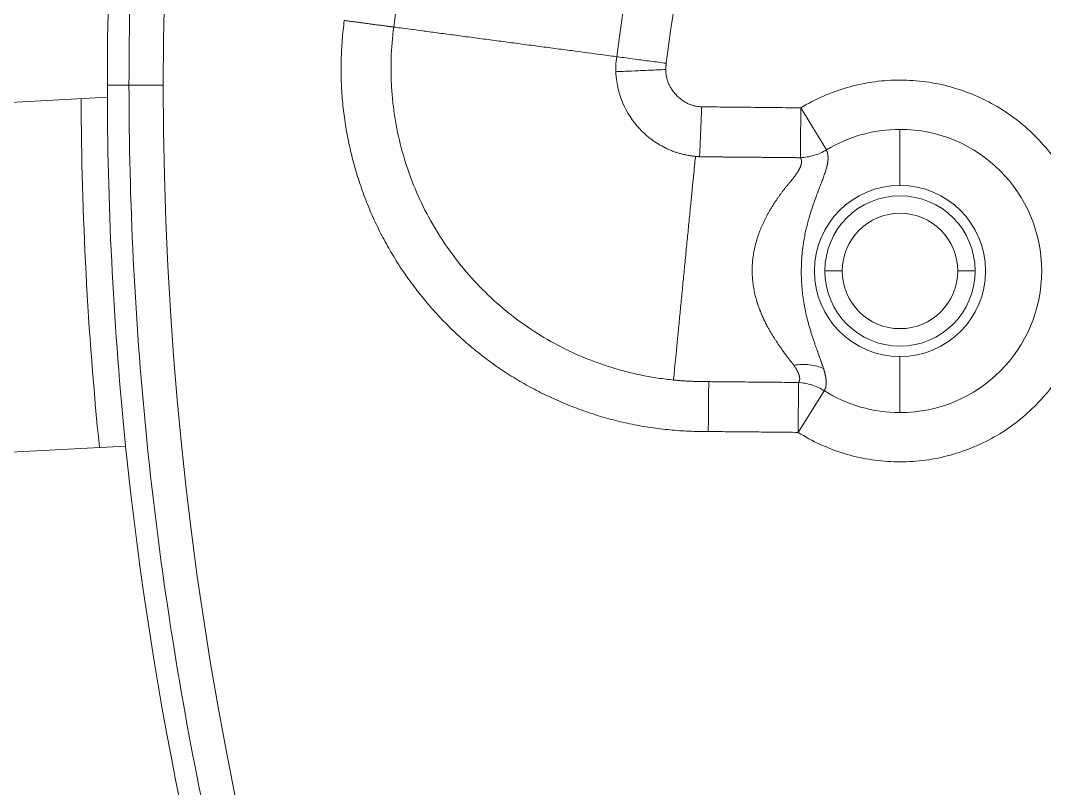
# Model space of a CAD drawing. Header units: millimetres. Extents: x 2746 to 4231, y 4731 to 5781.
# Drawn here: x 3178.2 to 3236.8, y 5254.3 to 5298.3 of the extents above; entities that cross this region are included whole.
import ezdxf

# ---------------------------------------------------------------- set-up
doc = ezdxf.new("R2010")
doc.units = ezdxf.units.MM
doc.layers.add('core', color=7, linetype='Continuous', lineweight=20)

msp = doc.modelspace()

# ---------------------------------------------------------------- linework, layer by layer
at = {"layer": 'core'}
for p, q in [((3183.201, 5294.589), (3184.439, 5294.589)), ((3184.439, 5294.589), (3186.398, 5294.589)), ((3183.202, 5293.895), (3175.703, 5293.502)), ((3222.887, 5293.291), (3224.351, 5290.882)), ((3228.561, 5292.06), (3228.561, 5288.85)), ((3225.259, 5283.951), (3224.259, 5283.951)), ((3231.863, 5283.951), (3232.863, 5283.951)), ((3228.561, 5275.843), (3228.561, 5279.053)), ((3222.753, 5277.566), (3222.726, 5274.711)), ((3222.726, 5274.712), (3224.231, 5277.095)), ((3176.75, 5273.529), (3184.248, 5273.922))]:
    msp.add_line(p, q, dxfattribs=at)
for centre, radius, start, end in [((3387.518, 5294.589), 201.12, 0, 180), ((3387.518, 5294.589), 204.318, 167.80537, 180), ((3387.518, 5294.589), 204.318, 180, 180.19463), ((3387.518, 5294.589), 201.12, 180, 0), ((3387.518, 5294.589), 205.818, 180.21509, 185.78491), ((3387.518, 5294.589), 204.318, 180.19463, 185.80537), ((3228.561, 5283.951), 8.109, 90, 121.27826), ((3228.561, 5283.951), 8.109, 270, 90), ((3228.561, 5283.951), 4.898, 90, 270), ((3228.561, 5283.951), 4.898, 270, 90), ((3228.561, 5283.951), 4.302, 360, 180), ((3228.561, 5283.951), 3.302, 0, 180), ((3228.561, 5283.951), 4.302, 180, 0), ((3228.561, 5283.951), 3.302, 180, 0), ((3228.561, 5283.951), 8.109, 237.72833, 270), ((3387.518, 5294.589), 204.318, 185.80537, 198.19463)]:
    msp.add_arc(centre, radius, start, end, dxfattribs=at)
for points, degree in [([(3590.597, 5294.589), (3590.597, 5297.912), (3590.433, 5304.557), (3589.7, 5314.502), (3588.479, 5324.399), (3586.774, 5334.223), (3584.59, 5343.953), (3581.93, 5353.563), (3578.802, 5363.031), (3575.213, 5372.335), (3571.173, 5381.451), (3566.689, 5390.358), (3561.774, 5399.034), (3556.439, 5407.458), (3550.698, 5415.611), (3544.563, 5423.472), (3538.05, 5431.023), (3531.174, 5438.245), (3523.952, 5445.12), (3516.401, 5451.634), (3508.54, 5457.769), (3500.388, 5463.51), (3491.963, 5468.845), (3483.287, 5473.76), (3474.38, 5478.243), (3465.264, 5482.284), (3455.961, 5485.873), (3446.492, 5489.001), (3436.882, 5491.66), (3427.153, 5493.845), (3417.328, 5495.55), (3407.431, 5496.771), (3397.487, 5497.504), (3387.518, 5497.749), (3377.549, 5497.504), (3367.605, 5496.771), (3357.708, 5495.55), (3347.883, 5493.845), (3338.154, 5491.66), (3328.544, 5489.001), (3319.075, 5485.873), (3309.772, 5482.284), (3300.656, 5478.243), (3291.749, 5473.76), (3283.073, 5468.845), (3274.648, 5463.51), (3266.496, 5457.769), (3258.635, 5451.634), (3251.084, 5445.12), (3243.862, 5438.245), (3236.986, 5431.023), (3230.473, 5423.472), (3224.338, 5415.611), (3218.596, 5407.458), (3213.262, 5399.034), (3208.347, 5390.358), (3203.863, 5381.451), (3199.822, 5372.335), (3196.234, 5363.031), (3193.106, 5353.563), (3190.446, 5343.953), (3188.261, 5334.223), (3186.557, 5324.399), (3185.336, 5314.502), (3184.603, 5304.557), (3184.439, 5297.912), (3184.439, 5294.589)], 3), ([(3202.055, 5312.298), (3201.054, 5307.537), (3200.231, 5302.739), (3199.59, 5297.916)], 3), ([(3212.349, 5296.219), (3212.946, 5300.715), (3213.713, 5305.188), (3214.645, 5309.626)], 3), ([(3215.178, 5295.843), (3215.783, 5300.392), (3216.562, 5304.91), (3217.514, 5309.395)], 3), ([(3215.178, 5295.843), (3215.156, 5295.482)], 1), ([(3184.439, 5294.589), (3184.439, 5291.266), (3184.603, 5284.62), (3185.336, 5274.676), (3186.557, 5264.779), (3188.261, 5254.954), (3190.446, 5245.225), (3193.106, 5235.614), (3196.234, 5226.146), (3199.822, 5216.843), (3203.863, 5207.727), (3208.347, 5198.82), (3213.262, 5190.144), (3218.596, 5181.719), (3224.338, 5173.566), (3230.473, 5165.705), (3236.986, 5158.155), (3243.862, 5150.933), (3251.084, 5144.057), (3258.635, 5137.544), (3266.496, 5131.409), (3274.648, 5125.667), (3283.073, 5120.332), (3291.749, 5115.418), (3300.656, 5110.934), (3309.772, 5106.893), (3319.075, 5103.305), (3328.544, 5100.177), (3338.154, 5097.517), (3347.883, 5095.332), (3357.708, 5093.628), (3367.605, 5092.407), (3377.549, 5091.673), (3387.518, 5091.429), (3397.487, 5091.673), (3407.431, 5092.407), (3417.328, 5093.628), (3427.153, 5095.332), (3436.882, 5097.517), (3446.492, 5100.177), (3455.961, 5103.305), (3465.264, 5106.893), (3474.38, 5110.934), (3483.287, 5115.418), (3491.963, 5120.332), (3500.388, 5125.667), (3508.54, 5131.409), (3516.401, 5137.544), (3523.952, 5144.057), (3531.174, 5150.933), (3538.05, 5158.155), (3544.563, 5165.705), (3550.698, 5173.566), (3556.439, 5181.719), (3561.774, 5190.144), (3566.689, 5198.82), (3571.173, 5207.727), (3575.213, 5216.843), (3578.802, 5226.146), (3581.93, 5235.614), (3584.59, 5245.225), (3586.774, 5254.954), (3588.479, 5264.779), (3589.7, 5274.676), (3590.433, 5284.62), (3590.597, 5291.266), (3590.597, 5294.589)], 3), ([(3217.215, 5293.349), (3222.887, 5293.291)], 1), ([(3222.726, 5274.711), (3217.592, 5274.76)], 1)]:
    msp.add_open_spline(points, degree=degree, dxfattribs=at)
for points, degree, knots in [([(3217.592, 5274.76), (3213.105, 5274.717), (3208.98, 5276.529), (3204.845, 5278.346), (3201.836, 5281.737), (3198.805, 5285.151), (3197.482, 5289.489), (3196.17, 5293.79), (3196.76, 5298.293)], 2, [0, 0, 0, 0.25, 0.25, 0.5, 0.5, 0.75, 0.75, 1, 1, 1]), ([(3199.59, 5297.916), (3199.511, 5297.32), (3199.462, 5296.722), (3199.433, 5295.824), (3199.431, 5295.524), (3199.442, 5294.925), (3199.455, 5294.626), (3199.496, 5294.028), (3199.524, 5293.73), (3199.595, 5293.135), (3199.638, 5292.838), (3199.789, 5291.952), (3199.919, 5291.366), (3200.237, 5290.21), (3200.425, 5289.64), (3200.858, 5288.522), (3201.103, 5287.975), (3201.919, 5286.372), (3203.221, 5284.345), (3204.895, 5282.613), (3206.268, 5281.453), (3206.746, 5281.09), (3207.736, 5280.413), (3208.248, 5280.1), (3209.3, 5279.525), (3209.84, 5279.264), (3210.944, 5278.798), (3211.508, 5278.593), (3212.367, 5278.328), (3212.656, 5278.247), (3213.236, 5278.099), (3213.529, 5278.033), (3214.116, 5277.914), (3214.412, 5277.862), (3215.004, 5277.773), (3215.301, 5277.736), (3215.6, 5277.707)], 3, [0, 0, 0, 0, 0.0625, 0.0625, 0.09375, 0.09375, 0.125, 0.125, 0.15625, 0.15625, 0.1875, 0.1875, 0.25, 0.25, 0.3125, 0.3125, 0.375, 0.375, 0.5, 0.625, 0.625, 0.6875, 0.6875, 0.75, 0.75, 0.8125, 0.8125, 0.875, 0.875, 0.90625, 0.90625, 0.9375, 0.9375, 0.96875, 0.96875, 1, 1, 1, 1]), ([(3212.348, 5296.219), (3212.143, 5296.247), (3211.493, 5296.333), (3210.199, 5296.505), (3208.94, 5296.673), (3207.949, 5296.804), (3207.111, 5296.916), (3206.451, 5297.004), (3205.969, 5297.068), (3205.488, 5297.132), (3204.827, 5297.22), (3203.99, 5297.331), (3202.999, 5297.463), (3202.055, 5297.588), (3201.21, 5297.701), (3200.28, 5297.824), (3199.796, 5297.889), (3199.59, 5297.916)], 3, [0, 0, 0, 0, 0.120514, 0.247009, 0.310257, 0.373504, 0.436752, 0.468376, 0.5, 0.531624, 0.563247, 0.626495, 0.689743, 0.75299, 0.816238, 0.879486, 1, 1, 1, 1]), ([(3212.298, 5295.36), (3212.295, 5295.425), (3212.294, 5295.486), (3212.293, 5295.604), (3212.295, 5295.66), (3212.299, 5295.753), (3212.301, 5295.785), (3212.307, 5295.855), (3212.317, 5295.966), (3212.333, 5296.107), (3212.348, 5296.219)], 3, [0, 0, 0, 0, 0.25, 0.25, 0.5, 0.5, 0.625, 0.625, 0.75, 1, 1, 1, 1]), ([(3215.178, 5295.843), (3214.888, 5295.881), (3214.277, 5295.963), (3213.4, 5296.079), (3212.711, 5296.171), (3212.438, 5296.207), (3212.348, 5296.219)], 3, [0, 0, 0, 0, 0.248456, 0.49903, 0.749604, 1, 1, 1, 1]), ([(3212.298, 5295.36), (3212.389, 5295.364), (3212.526, 5295.37), (3212.895, 5295.386), (3213.126, 5295.396), (3213.653, 5295.418), (3213.948, 5295.431), (3214.553, 5295.457), (3214.862, 5295.47), (3215.156, 5295.482)], 3, [0, 0, 0, 0, 0.25, 0.25, 0.5, 0.5, 0.75, 0.75, 1, 1, 1, 1]), ([(3216.858, 5290.511), (3216.789, 5290.518), (3216.706, 5290.529), (3216.581, 5290.547), (3216.538, 5290.554), (3216.456, 5290.567), (3216.416, 5290.574), (3216.299, 5290.596), (3216.225, 5290.612), (3216.083, 5290.645), (3216.016, 5290.662), (3215.915, 5290.691), (3215.881, 5290.701), (3215.814, 5290.722), (3215.78, 5290.733), (3215.679, 5290.768), (3215.61, 5290.792), (3215.472, 5290.846), (3215.402, 5290.875), (3215.264, 5290.936), (3215.195, 5290.968), (3214.991, 5291.068), (3214.858, 5291.142), (3214.598, 5291.3), (3214.472, 5291.385), (3214.228, 5291.565), (3214.11, 5291.661), (3213.884, 5291.863), (3213.34, 5292.394), (3212.92, 5293.04), (3212.628, 5293.74), (3212.576, 5293.882), (3212.485, 5294.171), (3212.446, 5294.318), (3212.381, 5294.615), (3212.355, 5294.765), (3212.326, 5294.993), (3212.318, 5295.07), (3212.309, 5295.182), (3212.306, 5295.218), (3212.301, 5295.29), (3212.299, 5295.326), (3212.298, 5295.36)], 3, [0, 0, 0, 0, 0.03125, 0.03125, 0.046875, 0.046875, 0.0625, 0.0625, 0.09375, 0.09375, 0.125, 0.125, 0.140625, 0.140625, 0.15625, 0.15625, 0.1875, 0.1875, 0.21875, 0.21875, 0.25, 0.25, 0.3125, 0.3125, 0.375, 0.375, 0.4375, 0.4375, 0.5, 0.75, 0.75, 0.8125, 0.8125, 0.875, 0.875, 0.9375, 0.9375, 0.96875, 0.96875, 0.984375, 0.984375, 1, 1, 1, 1]), ([(3215.156, 5295.482), (3215.162, 5294.653), (3215.765, 5294.02), (3216.376, 5293.379), (3217.215, 5293.349)], 2, [0, 0, 0, 0.5, 0.5, 1, 1, 1]), ([(3222.726, 5274.711), (3223.135, 5274.453), (3223.562, 5274.222), (3224.441, 5273.818), (3224.894, 5273.645), (3225.82, 5273.362), (3226.292, 5273.251), (3227.246, 5273.092), (3227.729, 5273.044), (3228.696, 5273.014), (3229.181, 5273.03), (3230.144, 5273.128), (3230.622, 5273.209), (3231.563, 5273.433), (3232.026, 5273.576), (3232.93, 5273.923), (3233.37, 5274.127), (3234.219, 5274.59), (3234.629, 5274.85), (3235.409, 5275.422), (3235.781, 5275.734), (3236.479, 5276.404), (3236.805, 5276.763), (3237.409, 5277.52), (3237.685, 5277.918), (3238.182, 5278.748), (3238.404, 5279.18), (3238.787, 5280.068), (3238.949, 5280.525), (3239.211, 5281.457), (3239.311, 5281.931), (3239.448, 5282.889), (3239.484, 5283.373), (3239.492, 5284.341), (3239.464, 5284.825), (3239.344, 5285.785), (3239.253, 5286.261), (3239.007, 5287.197), (3238.852, 5287.657), (3238.485, 5288.552), (3238.271, 5288.988), (3237.788, 5289.826), (3237.518, 5290.229), (3236.929, 5290.996), (3236.608, 5291.36), (3235.922, 5292.043), (3235.556, 5292.361), (3234.785, 5292.946), (3234.38, 5293.213), (3233.539, 5293.691), (3233.103, 5293.903), (3232.205, 5294.265), (3231.745, 5294.416), (3230.807, 5294.657), (3230.33, 5294.746), (3229.37, 5294.86), (3228.885, 5294.885), (3227.918, 5294.871), (3227.434, 5294.832), (3226.477, 5294.69), (3226.003, 5294.587), (3225.073, 5294.319), (3224.617, 5294.154), (3223.731, 5293.766), (3223.3, 5293.542), (3222.887, 5293.291)], 3, [0, 0, 0, 0, 0.03125, 0.03125, 0.0625, 0.0625, 0.09375, 0.09375, 0.125, 0.125, 0.15625, 0.15625, 0.1875, 0.1875, 0.21875, 0.21875, 0.25, 0.25, 0.28125, 0.28125, 0.3125, 0.3125, 0.34375, 0.34375, 0.375, 0.375, 0.40625, 0.40625, 0.4375, 0.4375, 0.46875, 0.46875, 0.5, 0.5, 0.53125, 0.53125, 0.5625, 0.5625, 0.59375, 0.59375, 0.625, 0.625, 0.65625, 0.65625, 0.6875, 0.6875, 0.71875, 0.71875, 0.75, 0.75, 0.78125, 0.78125, 0.8125, 0.8125, 0.84375, 0.84375, 0.875, 0.875, 0.90625, 0.90625, 0.9375, 0.9375, 0.96875, 0.96875, 1, 1, 1, 1]), ([(3217.093, 5290.494), (3217.097, 5290.584), (3217.103, 5290.721), (3217.119, 5291.089), (3217.128, 5291.32), (3217.151, 5291.846), (3217.163, 5292.141), (3217.189, 5292.745), (3217.202, 5293.054), (3217.215, 5293.349)], 3, [0, 0, 0, 0, 0.25, 0.25, 0.5, 0.5, 0.75, 0.75, 1, 1, 1, 1]), ([(3222.887, 5293.291), (3222.885, 5293.134), (3222.884, 5292.976), (3222.881, 5292.666), (3222.879, 5292.512), (3222.877, 5292.213), (3222.875, 5292.067), (3222.873, 5291.787), (3222.871, 5291.653), (3222.869, 5291.398), (3222.868, 5291.279), (3222.866, 5291.056), (3222.865, 5290.954), (3222.863, 5290.769), (3222.862, 5290.687), (3222.861, 5290.545), (3222.86, 5290.485), (3222.86, 5290.436)], 3, [0, 0, 0, 0, 0.125, 0.125, 0.25, 0.25, 0.375, 0.375, 0.5, 0.5, 0.625, 0.625, 0.75, 0.75, 0.875, 0.875, 1, 1, 1, 1]), ([(3224.351, 5290.882), (3224.239, 5290.815), (3224.006, 5290.695), (3223.757, 5290.603), (3223.504, 5290.528), (3223.376, 5290.498), (3223.118, 5290.455), (3222.988, 5290.441), (3222.86, 5290.436)], 3, [0, 0, 0, 0, 0.25, 0.5, 0.5, 0.75, 0.75, 1, 1, 1, 1]), ([(3224.351, 5290.882), (3224.353, 5290.877), (3224.357, 5290.867), (3224.363, 5290.853), (3224.369, 5290.838), (3224.375, 5290.824), (3224.38, 5290.809), (3224.385, 5290.794), (3224.39, 5290.78), (3224.395, 5290.765), (3224.399, 5290.75), (3224.404, 5290.734), (3224.408, 5290.719), (3224.412, 5290.704), (3224.415, 5290.688), (3224.419, 5290.673), (3224.422, 5290.657), (3224.425, 5290.642), (3224.428, 5290.626), (3224.43, 5290.61), (3224.432, 5290.594), (3224.435, 5290.578), (3224.436, 5290.562), (3224.438, 5290.546), (3224.44, 5290.53), (3224.441, 5290.514), (3224.442, 5290.497), (3224.443, 5290.481), (3224.444, 5290.464), (3224.444, 5290.448), (3224.444, 5290.431), (3224.444, 5290.414), (3224.444, 5290.397), (3224.444, 5290.38), (3224.443, 5290.363), (3224.443, 5290.346), (3224.442, 5290.329), (3224.441, 5290.311), (3224.44, 5290.294), (3224.438, 5290.276), (3224.436, 5290.259), (3224.435, 5290.241), (3224.433, 5290.223), (3224.43, 5290.206), (3224.428, 5290.188), (3224.426, 5290.17), (3224.423, 5290.152), (3224.42, 5290.133), (3224.417, 5290.115), (3224.414, 5290.097), (3224.41, 5290.078), (3224.407, 5290.06), (3224.403, 5290.041), (3224.399, 5290.023), (3224.395, 5290.004), (3224.391, 5289.985), (3224.386, 5289.966), (3224.382, 5289.947), (3224.377, 5289.928), (3224.365, 5289.879), (3224.343, 5289.799), (3224.309, 5289.685), (3224.271, 5289.568), (3224.229, 5289.447), (3224.184, 5289.322), (3224.137, 5289.194), (3224.086, 5289.062), (3224.034, 5288.926), (3223.979, 5288.785), (3223.898, 5288.575), (3223.79, 5288.291), (3223.656, 5287.923), (3223.526, 5287.545), (3223.409, 5287.175), (3223.307, 5286.818), (3223.22, 5286.478), (3223.141, 5286.131), (3223.073, 5285.778), (3223.023, 5285.467), (3222.989, 5285.205), (3222.966, 5284.994), (3222.947, 5284.785), (3222.932, 5284.575), (3222.922, 5284.367), (3222.915, 5284.158), (3222.911, 5283.871), (3222.917, 5283.503), (3222.943, 5283.056), (3222.987, 5282.61), (3223.05, 5282.163), (3223.119, 5281.787), (3223.185, 5281.481), (3223.242, 5281.243), (3223.302, 5281.01), (3223.366, 5280.781), (3223.432, 5280.556), (3223.501, 5280.335), (3223.571, 5280.118), (3223.643, 5279.904), (3223.699, 5279.741), (3223.74, 5279.626), (3223.765, 5279.556), (3223.789, 5279.487), (3223.814, 5279.418), (3223.838, 5279.349), (3223.863, 5279.281), (3223.887, 5279.213), (3223.912, 5279.146), (3223.936, 5279.079), (3223.96, 5279.012), (3223.984, 5278.945), (3224.007, 5278.879), (3224.031, 5278.813), (3224.054, 5278.747), (3224.077, 5278.682), (3224.1, 5278.617), (3224.123, 5278.552), (3224.145, 5278.487), (3224.167, 5278.423), (3224.182, 5278.38), (3224.189, 5278.359)], 3, [0, 0, 0, 0, 0.002565, 0.005124, 0.007676, 0.010221, 0.01276, 0.015292, 0.017818, 0.020337, 0.02285, 0.025357, 0.027858, 0.030353, 0.032842, 0.035325, 0.037802, 0.040273, 0.042739, 0.045199, 0.047654, 0.050103, 0.052547, 0.054986, 0.05742, 0.059848, 0.062271, 0.06469, 0.067103, 0.069512, 0.071916, 0.074315, 0.07671, 0.0791, 0.081486, 0.083867, 0.086244, 0.088617, 0.090985, 0.09335, 0.09571, 0.098067, 0.100419, 0.102768, 0.105113, 0.107455, 0.109792, 0.112127, 0.114457, 0.116785, 0.119109, 0.121429, 0.123747, 0.126061, 0.128372, 0.130681, 0.132986, 0.135288, 0.137588, 0.139885, 0.152827, 0.165786, 0.178768, 0.191781, 0.204832, 0.217927, 0.231072, 0.244271, 0.257531, 0.270855, 0.302428, 0.333072, 0.362889, 0.391999, 0.415655, 0.438687, 0.461203, 0.483321, 0.505169, 0.517699, 0.530003, 0.542114, 0.55407, 0.565908, 0.577667, 0.589387, 0.614489, 0.639878, 0.665917, 0.692941, 0.72125, 0.737122, 0.753123, 0.769286, 0.785641, 0.802216, 0.819039, 0.836134, 0.853526, 0.871236, 0.877274, 0.88335, 0.889464, 0.895618, 0.901812, 0.908046, 0.914322, 0.920641, 0.927002, 0.933408, 0.939857, 0.946352, 0.952892, 0.959478, 0.966111, 0.972792, 0.97952, 0.986298, 0.993124, 1, 1, 1, 1]), ([(3215.6, 5277.707), (3215.621, 5277.922), (3215.653, 5278.257), (3215.716, 5278.903), (3215.74, 5279.142), (3215.79, 5279.663), (3215.818, 5279.944), (3215.876, 5280.539), (3215.907, 5280.852), (3215.969, 5281.492), (3216.001, 5281.82), (3216.066, 5282.48), (3216.098, 5282.812), (3216.147, 5283.306), (3216.163, 5283.47), (3216.194, 5283.792), (3216.21, 5283.951), (3216.241, 5284.27), (3216.257, 5284.429), (3216.288, 5284.752), (3216.304, 5284.915), (3216.353, 5285.409), (3216.385, 5285.741), (3216.45, 5286.401), (3216.483, 5286.729), (3216.546, 5287.369), (3216.577, 5287.682), (3216.665, 5288.573), (3216.717, 5289.101), (3216.803, 5289.963), (3216.837, 5290.297), (3216.858, 5290.511)], 3, [0, 0, 0, 0, 0.125, 0.125, 0.1875, 0.1875, 0.25, 0.25, 0.3125, 0.3125, 0.375, 0.375, 0.4375, 0.4375, 0.46875, 0.46875, 0.5, 0.5, 0.53125, 0.53125, 0.5625, 0.5625, 0.625, 0.625, 0.6875, 0.6875, 0.75, 0.75, 0.875, 0.875, 1, 1, 1, 1]), ([(3216.858, 5290.511), (3216.867, 5290.51), (3216.877, 5290.509), (3216.898, 5290.507), (3216.91, 5290.506), (3216.935, 5290.504), (3216.948, 5290.503), (3216.973, 5290.501), (3216.985, 5290.5), (3217.019, 5290.498), (3217.038, 5290.497), (3217.069, 5290.495), (3217.081, 5290.495), (3217.093, 5290.494)], 3, [0, 0, 0, 0, 0.125, 0.125, 0.25, 0.25, 0.375, 0.375, 0.5, 0.5, 0.75, 0.75, 1, 1, 1, 1]), ([(3222.86, 5290.436), (3222.819, 5290.437), (3222.738, 5290.437), (3222.616, 5290.438), (3222.494, 5290.44), (3222.372, 5290.441), (3222.251, 5290.442), (3222.129, 5290.443), (3222.007, 5290.444), (3221.885, 5290.446), (3221.763, 5290.447), (3221.642, 5290.448), (3221.52, 5290.449), (3221.398, 5290.451), (3221.306, 5290.452), (3221.235, 5290.452), (3221.181, 5290.453), (3221.105, 5290.454), (3221.01, 5290.454), (3220.867, 5290.455), (3220.706, 5290.457), (3220.533, 5290.458), (3220.383, 5290.46), (3220.234, 5290.461), (3220.085, 5290.463), (3219.936, 5290.464), (3219.808, 5290.466), (3219.699, 5290.467), (3219.607, 5290.468), (3219.512, 5290.469), (3219.412, 5290.47), (3219.307, 5290.47), (3219.198, 5290.471), (3219.059, 5290.472), (3218.903, 5290.473), (3218.741, 5290.474), (3218.608, 5290.475), (3218.506, 5290.476), (3218.435, 5290.476), (3218.382, 5290.477), (3218.339, 5290.477), (3218.295, 5290.477), (3218.251, 5290.478), (3218.206, 5290.478), (3218.162, 5290.479), (3218.118, 5290.479), (3218.074, 5290.48), (3218.03, 5290.48), (3217.986, 5290.481), (3217.941, 5290.481), (3217.897, 5290.482), (3217.853, 5290.482), (3217.81, 5290.483), (3217.766, 5290.483), (3217.723, 5290.484), (3217.68, 5290.484), (3217.637, 5290.485), (3217.595, 5290.486), (3217.554, 5290.486), (3217.511, 5290.487), (3217.464, 5290.487), (3217.41, 5290.488), (3217.354, 5290.488), (3217.298, 5290.489), (3217.244, 5290.49), (3217.192, 5290.491), (3217.142, 5290.492), (3217.109, 5290.493), (3217.093, 5290.494)], 3, [0, 0, 0, 0, 0.021123, 0.042246, 0.06337, 0.084493, 0.105616, 0.126739, 0.147861, 0.168981, 0.190101, 0.211218, 0.232334, 0.253447, 0.274558, 0.280503, 0.289988, 0.303012, 0.319575, 0.339675, 0.377249, 0.403708, 0.429527, 0.455347, 0.48117, 0.506997, 0.53283, 0.547892, 0.563722, 0.58032, 0.597688, 0.615826, 0.634735, 0.654418, 0.687836, 0.716021, 0.738961, 0.756651, 0.769088, 0.776272, 0.783936, 0.791599, 0.799262, 0.806923, 0.814584, 0.822243, 0.829902, 0.837559, 0.845214, 0.852868, 0.860516, 0.868149, 0.875757, 0.883328, 0.890853, 0.898321, 0.905704, 0.912951, 0.920008, 0.927004, 0.935425, 0.944815, 0.954695, 0.964589, 0.974042, 0.982922, 0.991501, 1, 1, 1, 1]), ([(3222.48, 5278.561), (3222.478, 5278.563), (3222.475, 5278.569), (3222.469, 5278.577), (3222.462, 5278.586), (3222.454, 5278.596), (3222.445, 5278.608), (3222.436, 5278.62), (3222.425, 5278.633), (3222.414, 5278.647), (3222.402, 5278.663), (3222.389, 5278.679), (3222.375, 5278.696), (3222.361, 5278.715), (3222.345, 5278.734), (3222.329, 5278.755), (3222.312, 5278.777), (3222.294, 5278.799), (3222.275, 5278.823), (3222.255, 5278.848), (3222.235, 5278.875), (3222.213, 5278.902), (3222.191, 5278.931), (3222.168, 5278.961), (3222.144, 5278.992), (3222.119, 5279.025), (3222.094, 5279.059), (3222.067, 5279.094), (3222.04, 5279.131), (3222.012, 5279.168), (3221.983, 5279.208), (3221.953, 5279.249), (3221.922, 5279.291), (3221.89, 5279.334), (3221.858, 5279.38), (3221.825, 5279.426), (3221.791, 5279.475), (3221.756, 5279.525), (3221.72, 5279.576), (3221.683, 5279.629), (3221.646, 5279.684), (3221.607, 5279.74), (3221.568, 5279.798), (3221.528, 5279.858), (3221.487, 5279.92), (3221.446, 5279.983), (3221.403, 5280.048), (3221.361, 5280.112), (3221.321, 5280.175), (3221.282, 5280.237), (3221.245, 5280.298), (3221.207, 5280.359), (3221.171, 5280.42), (3221.135, 5280.482), (3221.1, 5280.543), (3221.065, 5280.604), (3221.031, 5280.666), (3220.998, 5280.727), (3220.965, 5280.788), (3220.933, 5280.849), (3220.902, 5280.909), (3220.871, 5280.97), (3220.841, 5281.03), (3220.812, 5281.091), (3220.783, 5281.151), (3220.755, 5281.21), (3220.728, 5281.27), (3220.701, 5281.329), (3220.675, 5281.389), (3220.649, 5281.447), (3220.624, 5281.506), (3220.6, 5281.564), (3220.577, 5281.623), (3220.554, 5281.68), (3220.532, 5281.738), (3220.51, 5281.795), (3220.489, 5281.852), (3220.469, 5281.909), (3220.449, 5281.965), (3220.43, 5282.021), (3220.412, 5282.076), (3220.394, 5282.132), (3220.348, 5282.28), (3220.28, 5282.524), (3220.205, 5282.865), (3220.15, 5283.204), (3220.114, 5283.541), (3220.098, 5283.874), (3220.102, 5284.206), (3220.126, 5284.539), (3220.17, 5284.877), (3220.233, 5285.219), (3220.316, 5285.562), (3220.419, 5285.906), (3220.518, 5286.184), (3220.604, 5286.4), (3220.671, 5286.556), (3220.743, 5286.715), (3220.819, 5286.875), (3220.901, 5287.036), (3220.987, 5287.199), (3221.078, 5287.362), (3221.174, 5287.526), (3221.275, 5287.689), (3221.359, 5287.819), (3221.424, 5287.916), (3221.467, 5287.98), (3221.511, 5288.044), (3221.554, 5288.107), (3221.598, 5288.17), (3221.642, 5288.232), (3221.686, 5288.293), (3221.729, 5288.354), (3221.773, 5288.414), (3221.817, 5288.473), (3221.861, 5288.532), (3221.905, 5288.589), (3221.949, 5288.647), (3221.993, 5288.703), (3222.037, 5288.759), (3222.082, 5288.814), (3222.126, 5288.868), (3222.17, 5288.922), (3222.215, 5288.975), (3222.252, 5289.019), (3222.282, 5289.054), (3222.305, 5289.081), (3222.328, 5289.108), (3222.35, 5289.134), (3222.371, 5289.161), (3222.393, 5289.187), (3222.413, 5289.213), (3222.434, 5289.238), (3222.454, 5289.264), (3222.473, 5289.289), (3222.493, 5289.314), (3222.511, 5289.339), (3222.53, 5289.363), (3222.548, 5289.387), (3222.565, 5289.411), (3222.582, 5289.435), (3222.599, 5289.459), (3222.615, 5289.482), (3222.631, 5289.505), (3222.647, 5289.528), (3222.662, 5289.551), (3222.676, 5289.573), (3222.69, 5289.595), (3222.704, 5289.617), (3222.718, 5289.639), (3222.731, 5289.66), (3222.743, 5289.681), (3222.755, 5289.702), (3222.767, 5289.723), (3222.778, 5289.744), (3222.789, 5289.764), (3222.8, 5289.784), (3222.81, 5289.804), (3222.819, 5289.824), (3222.829, 5289.843), (3222.838, 5289.862), (3222.846, 5289.881), (3222.854, 5289.9), (3222.862, 5289.918), (3222.869, 5289.936), (3222.875, 5289.955), (3222.882, 5289.972), (3222.888, 5289.99), (3222.893, 5290.007), (3222.898, 5290.024), (3222.903, 5290.041), (3222.907, 5290.058), (3222.911, 5290.074), (3222.915, 5290.091), (3222.918, 5290.107), (3222.92, 5290.122), (3222.923, 5290.138), (3222.924, 5290.153), (3222.926, 5290.168), (3222.927, 5290.183), (3222.927, 5290.198), (3222.928, 5290.213), (3222.927, 5290.227), (3222.927, 5290.241), (3222.926, 5290.255), (3222.924, 5290.268), (3222.922, 5290.282), (3222.92, 5290.295), (3222.917, 5290.308), (3222.914, 5290.321), (3222.91, 5290.333), (3222.906, 5290.345), (3222.902, 5290.357), (3222.897, 5290.369), (3222.892, 5290.381), (3222.886, 5290.392), (3222.88, 5290.404), (3222.874, 5290.415), (3222.867, 5290.426), (3222.862, 5290.433), (3222.86, 5290.436)], 3, [0, 0, 0, 0, 0.000847, 0.001805, 0.002874, 0.004055, 0.005347, 0.00675, 0.008264, 0.00989, 0.011628, 0.013477, 0.015438, 0.017511, 0.019695, 0.021992, 0.0244, 0.02692, 0.029552, 0.032297, 0.035153, 0.038121, 0.041201, 0.044393, 0.047697, 0.051112, 0.05464, 0.058279, 0.06203, 0.065892, 0.069866, 0.073951, 0.078147, 0.082454, 0.086872, 0.0914, 0.096038, 0.100787, 0.105645, 0.110612, 0.115689, 0.120874, 0.126167, 0.131569, 0.137078, 0.142694, 0.148417, 0.154247, 0.159522, 0.164751, 0.169934, 0.17507, 0.180161, 0.185205, 0.190203, 0.195155, 0.20006, 0.204919, 0.209732, 0.214498, 0.219217, 0.223889, 0.228515, 0.233094, 0.237627, 0.242113, 0.246553, 0.250948, 0.255297, 0.259601, 0.26386, 0.268075, 0.272245, 0.276371, 0.280453, 0.284492, 0.288487, 0.29244, 0.29635, 0.300217, 0.304042, 0.307826, 0.311567, 0.334409, 0.356718, 0.378528, 0.399831, 0.420653, 0.441318, 0.462226, 0.483686, 0.505709, 0.528292, 0.55147, 0.575275, 0.586302, 0.597646, 0.609312, 0.621307, 0.633636, 0.646302, 0.659306, 0.672646, 0.686323, 0.700334, 0.706023, 0.711711, 0.7174, 0.723087, 0.728774, 0.73446, 0.740145, 0.745828, 0.751509, 0.757188, 0.762865, 0.768539, 0.77421, 0.779879, 0.785543, 0.791204, 0.796861, 0.802513, 0.80816, 0.813803, 0.816777, 0.819734, 0.822675, 0.825599, 0.828506, 0.831397, 0.834272, 0.83713, 0.839972, 0.842799, 0.845609, 0.848403, 0.851182, 0.853945, 0.856693, 0.859426, 0.862143, 0.864845, 0.867532, 0.870204, 0.872862, 0.875505, 0.878133, 0.880748, 0.883348, 0.885934, 0.888507, 0.891066, 0.893612, 0.896144, 0.898664, 0.901171, 0.903665, 0.906146, 0.908615, 0.911073, 0.913518, 0.915952, 0.918374, 0.920785, 0.923185, 0.925574, 0.927952, 0.930321, 0.932679, 0.935027, 0.937365, 0.939694, 0.942014, 0.944325, 0.946628, 0.948921, 0.951207, 0.953485, 0.955755, 0.958018, 0.960274, 0.962523, 0.964766, 0.967002, 0.969232, 0.971457, 0.973676, 0.975891, 0.9781, 0.980305, 0.982506, 0.984703, 0.986896, 0.989087, 0.991274, 0.993458, 0.995641, 0.997821, 1, 1, 1, 1]), ([(3224.189, 5278.359), (3223.949, 5278.469), (3223.673, 5278.545), (3223.089, 5278.612), (3222.781, 5278.602), (3222.48, 5278.553)], 3, [0, 0, 0, 0, 0.5, 0.5, 1, 1, 1, 1]), ([(3222.753, 5277.566), (3222.755, 5277.569), (3222.758, 5277.573), (3222.763, 5277.58), (3222.768, 5277.588), (3222.772, 5277.595), (3222.777, 5277.602), (3222.781, 5277.61), (3222.785, 5277.617), (3222.788, 5277.625), (3222.792, 5277.633), (3222.795, 5277.64), (3222.798, 5277.648), (3222.801, 5277.656), (3222.804, 5277.665), (3222.807, 5277.673), (3222.809, 5277.681), (3222.811, 5277.69), (3222.813, 5277.699), (3222.815, 5277.707), (3222.816, 5277.716), (3222.818, 5277.725), (3222.819, 5277.734), (3222.82, 5277.743), (3222.821, 5277.753), (3222.821, 5277.762), (3222.822, 5277.771), (3222.822, 5277.781), (3222.822, 5277.791), (3222.821, 5277.801), (3222.821, 5277.811), (3222.82, 5277.821), (3222.82, 5277.831), (3222.819, 5277.841), (3222.817, 5277.852), (3222.816, 5277.862), (3222.814, 5277.873), (3222.812, 5277.884), (3222.81, 5277.894), (3222.808, 5277.905), (3222.806, 5277.916), (3222.803, 5277.928), (3222.8, 5277.939), (3222.797, 5277.951), (3222.794, 5277.962), (3222.791, 5277.974), (3222.787, 5277.986), (3222.783, 5277.998), (3222.779, 5278.01), (3222.775, 5278.022), (3222.771, 5278.034), (3222.766, 5278.047), (3222.761, 5278.059), (3222.756, 5278.072), (3222.751, 5278.085), (3222.746, 5278.098), (3222.74, 5278.111), (3222.734, 5278.124), (3222.728, 5278.137), (3222.722, 5278.15), (3222.716, 5278.164), (3222.709, 5278.178), (3222.702, 5278.191), (3222.695, 5278.205), (3222.688, 5278.219), (3222.681, 5278.234), (3222.673, 5278.248), (3222.666, 5278.262), (3222.658, 5278.277), (3222.649, 5278.291), (3222.641, 5278.306), (3222.632, 5278.321), (3222.624, 5278.336), (3222.615, 5278.351), (3222.606, 5278.367), (3222.596, 5278.382), (3222.587, 5278.398), (3222.577, 5278.414), (3222.567, 5278.429), (3222.557, 5278.445), (3222.546, 5278.461), (3222.536, 5278.478), (3222.525, 5278.494), (3222.514, 5278.511), (3222.503, 5278.527), (3222.492, 5278.544), (3222.484, 5278.555), (3222.48, 5278.561)], 3, [0, 0, 0, 0, 0.010375, 0.020763, 0.031164, 0.04158, 0.052011, 0.062458, 0.072922, 0.083403, 0.093904, 0.104424, 0.114964, 0.125525, 0.136109, 0.146715, 0.157344, 0.167998, 0.178677, 0.189383, 0.200115, 0.210874, 0.221662, 0.232478, 0.243325, 0.254202, 0.26511, 0.276051, 0.287024, 0.29803, 0.309071, 0.320147, 0.331258, 0.342405, 0.353589, 0.364811, 0.376071, 0.38737, 0.398708, 0.410086, 0.421506, 0.432966, 0.444469, 0.456014, 0.467602, 0.479234, 0.490911, 0.502632, 0.514399, 0.526212, 0.538071, 0.549977, 0.561932, 0.573934, 0.585985, 0.598085, 0.610235, 0.622435, 0.634685, 0.646987, 0.65934, 0.671745, 0.684203, 0.696714, 0.709278, 0.721896, 0.734568, 0.747295, 0.760077, 0.772915, 0.785808, 0.798757, 0.811764, 0.824827, 0.837948, 0.851126, 0.864363, 0.877658, 0.891011, 0.904424, 0.917897, 0.931429, 0.945022, 0.958675, 0.972389, 0.986164, 1, 1, 1, 1]), ([(3224.189, 5278.359), (3224.192, 5278.349), (3224.198, 5278.33), (3224.206, 5278.301), (3224.214, 5278.273), (3224.222, 5278.245), (3224.229, 5278.217), (3224.237, 5278.19), (3224.244, 5278.163), (3224.251, 5278.136), (3224.258, 5278.11), (3224.264, 5278.083), (3224.27, 5278.058), (3224.276, 5278.032), (3224.282, 5278.007), (3224.288, 5277.982), (3224.293, 5277.957), (3224.298, 5277.932), (3224.303, 5277.908), (3224.307, 5277.884), (3224.311, 5277.861), (3224.315, 5277.837), (3224.318, 5277.814), (3224.322, 5277.792), (3224.325, 5277.769), (3224.329, 5277.728), (3224.335, 5277.67), (3224.338, 5277.595), (3224.338, 5277.523), (3224.335, 5277.452), (3224.328, 5277.397), (3224.322, 5277.356), (3224.317, 5277.329), (3224.312, 5277.303), (3224.306, 5277.278), (3224.299, 5277.253), (3224.291, 5277.228), (3224.283, 5277.205), (3224.274, 5277.182), (3224.264, 5277.159), (3224.254, 5277.137), (3224.243, 5277.116), (3224.235, 5277.102), (3224.231, 5277.095)], 3, [0, 0, 0, 0, 0.018519, 0.036955, 0.055308, 0.073578, 0.091765, 0.10987, 0.127893, 0.145834, 0.163694, 0.181473, 0.199172, 0.216792, 0.234331, 0.251792, 0.269175, 0.286479, 0.303707, 0.320858, 0.337933, 0.354933, 0.371858, 0.38871, 0.405488, 0.422194, 0.480819, 0.539753, 0.599031, 0.658688, 0.71876, 0.743002, 0.767087, 0.791018, 0.814798, 0.83843, 0.861918, 0.885264, 0.908472, 0.931546, 0.954489, 0.977306, 1, 1, 1, 1]), ([(3215.6, 5277.707), (3215.623, 5277.705), (3215.67, 5277.7), (3215.742, 5277.693), (3215.817, 5277.687), (3215.895, 5277.68), (3215.976, 5277.674), (3216.06, 5277.667), (3216.146, 5277.661), (3216.236, 5277.655), (3216.328, 5277.65), (3216.424, 5277.644), (3216.522, 5277.639), (3216.623, 5277.635), (3216.727, 5277.631), (3216.834, 5277.627), (3216.943, 5277.624), (3217.053, 5277.622), (3217.165, 5277.62), (3217.277, 5277.619), (3217.389, 5277.618), (3217.502, 5277.616), (3217.578, 5277.616), (3217.615, 5277.615)], 3, [0, 0, 0, 0, 0.034469, 0.070368, 0.107698, 0.146457, 0.186647, 0.228266, 0.271313, 0.315787, 0.361684, 0.409001, 0.457736, 0.507883, 0.559438, 0.612372, 0.666473, 0.721404, 0.776817, 0.832435, 0.888, 0.943689, 1, 1, 1, 1]), ([(3217.589, 5274.76), (3217.595, 5275.389), (3217.601, 5276.018), (3217.61, 5277.034), (3217.614, 5277.422), (3217.616, 5277.615)], 3, [0, 0, 0, 0, 0.5, 0.5, 1, 1, 1, 1]), ([(3217.615, 5277.615), (3217.668, 5277.615), (3217.721, 5277.614), (3217.827, 5277.613), (3217.88, 5277.613), (3218.04, 5277.611), (3218.148, 5277.61), (3218.363, 5277.608), (3218.47, 5277.607), (3218.684, 5277.605), (3218.792, 5277.604), (3219.327, 5277.599), (3219.756, 5277.595), (3220.612, 5277.587), (3221.04, 5277.583), (3221.897, 5277.575), (3222.325, 5277.57), (3222.753, 5277.566)], 3, [0, 0, 0, 0, 0.03125, 0.03125, 0.0625, 0.0625, 0.125, 0.125, 0.1875, 0.1875, 0.25, 0.25, 0.5, 0.5, 0.75, 0.75, 1, 1, 1, 1]), ([(3222.753, 5277.566), (3223.009, 5277.551), (3223.269, 5277.503), (3223.77, 5277.343), (3224.011, 5277.232), (3224.231, 5277.095)], 3, [0, 0, 0, 0, 0.5, 0.5, 1, 1, 1, 1])]:
    msp.add_open_spline(points, degree=degree, knots=knots, dxfattribs=at)
msp.add_rational_spline([(3196.76, 5298.292), (3198.098, 5298.115), (3199.179, 5297.971), (3199.59, 5297.916)], [0.999996936947, 0.87235097459, 0.872351938186, 0.999999827735], degree=3, dxfattribs=at)

doc.saveas('drawing.dxf')
